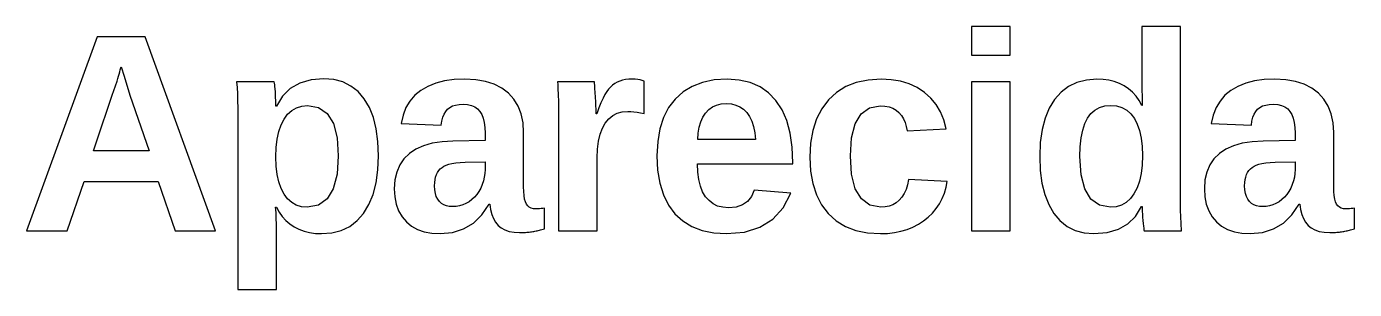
# Model space of a CAD drawing. Header units: metres. Extents: x 19 to 251, y 33 to 186.
# Drawn here: x 19.03 to 58.34, y 119.9 to 127.67 of the extents above; entities that cross this region are included whole.
import ezdxf

# ---------------------------------------------------------------- set-up
doc = ezdxf.new("R2010")
doc.units = ezdxf.units.M

msp = doc.modelspace()

# ---------------------------------------------------------------- linework, layer by layer
for p, q in [((21.1234, 127.366), (19.032, 121.633)), ((22.5393, 127.366), (21.1234, 127.366)), ((24.6225, 121.633), (22.5393, 127.366)), ((48.1426, 127.672), (46.9993, 127.672)), ((46.9993, 127.672), (46.9993, 126.829)), ((48.1426, 126.829), (48.1426, 127.672)), ((53.1866, 127.672), (52.0433, 127.672)), ((52.0433, 127.672), (52.0433, 126.064)), ((53.1866, 122.594), (53.1866, 127.672)), ((46.9993, 126.829), (48.1426, 126.829)), ((21.7314, 126.134), (21.7522, 126.204)), ((21.7522, 126.204), (21.7718, 126.27)), ((21.7718, 126.27), (21.79, 126.334)), ((21.79, 126.334), (21.807, 126.394)), ((21.807, 126.394), (21.8313, 126.483)), ((21.8313, 126.483), (21.9168, 126.203)), ((21.9168, 126.203), (22.0917, 125.649)), ((21.57, 125.641), (21.6631, 125.918)), ((21.6631, 125.918), (21.7093, 126.06)), ((21.7093, 126.06), (21.7314, 126.134)), ((26.3616, 126.036), (25.2509, 126.036)), ((25.2509, 126.036), (25.2626, 125.87)), ((25.2626, 125.87), (25.2717, 125.686)), ((26.3695, 126.001), (26.3616, 126.036)), ((26.3769, 125.955), (26.3695, 126.001)), ((26.3839, 125.897), (26.3769, 125.955)), ((26.3903, 125.828), (26.3839, 125.897)), ((26.3962, 125.747), (26.3903, 125.828)), ((26.8375, 125.838), (26.6067, 125.611)), ((27.1191, 126), (26.8375, 125.838)), ((27.4514, 126.097), (27.1191, 126)), ((27.8345, 126.129), (27.4514, 126.097)), ((28.1283, 126.106), (27.8345, 126.129)), ((28.3943, 126.035), (28.1283, 126.106)), ((28.6328, 125.916), (28.3943, 126.035)), ((28.8435, 125.751), (28.6328, 125.916)), ((30.704, 125.786), (30.5275, 125.641)), ((30.9091, 125.905), (30.704, 125.786)), ((31.1421, 125.998), (30.9091, 125.905)), ((31.4029, 126.064), (31.1421, 125.998)), ((31.6916, 126.104), (31.4029, 126.064)), ((32.008, 126.117), (31.6916, 126.104)), ((32.3264, 126.101), (32.008, 126.117)), ((32.6141, 126.051), (32.3264, 126.101)), ((32.8713, 125.969), (32.6141, 126.051)), ((33.0978, 125.854), (32.8713, 125.969)), ((33.2938, 125.706), (33.0978, 125.854)), ((35.8382, 126.036), (34.7478, 126.036)), ((34.7478, 126.036), (34.7526, 125.959)), ((34.7526, 125.959), (34.7573, 125.877)), ((34.7573, 125.877), (34.7617, 125.792)), ((34.7617, 125.792), (34.766, 125.701)), ((35.8435, 125.995), (35.8382, 126.036)), ((35.8493, 125.929), (35.8435, 125.995)), ((35.8558, 125.84), (35.8493, 125.929)), ((35.863, 125.727), (35.8558, 125.84)), ((36.2585, 125.821), (36.2045, 125.749)), ((36.3164, 125.885), (36.2585, 125.821)), ((36.3783, 125.941), (36.3164, 125.885)), ((36.444, 125.989), (36.3783, 125.941)), ((36.5137, 126.03), (36.444, 125.989)), ((36.5889, 126.063), (36.5137, 126.03)), ((36.6712, 126.088), (36.5889, 126.063)), ((36.7607, 126.107), (36.6712, 126.088)), ((36.8574, 126.118), (36.7607, 126.107)), ((36.9613, 126.121), (36.8574, 126.118)), ((37.0457, 126.119), (36.9613, 126.121)), ((37.1234, 126.112), (37.0457, 126.119)), ((37.1941, 126.099), (37.1234, 126.112)), ((37.2581, 126.082), (37.1941, 126.099)), ((37.3152, 126.06), (37.2581, 126.082)), ((37.3152, 125.104), (37.3152, 126.06)), ((38.7373, 125.906), (38.4667, 125.742)), ((39.0441, 126.023), (38.7373, 125.906)), ((39.387, 126.094), (39.0441, 126.023)), ((39.7661, 126.117), (39.387, 126.094)), ((40.1274, 126.092), (39.7661, 126.117)), ((40.4529, 126.017), (40.1274, 126.092)), ((40.7426, 125.891), (40.4529, 126.017)), ((40.9965, 125.715), (40.7426, 125.891)), ((43.2792, 125.898), (43.0043, 125.728)), ((43.5909, 126.02), (43.2792, 125.898)), ((43.9394, 126.093), (43.5909, 126.02)), ((44.3246, 126.117), (43.9394, 126.093)), ((44.6247, 126.102), (44.3246, 126.117)), ((44.9033, 126.055), (44.6247, 126.102)), ((45.1605, 125.977), (44.9033, 126.055)), ((45.3961, 125.867), (45.1605, 125.977)), ((45.6103, 125.727), (45.3961, 125.867)), ((48.1426, 126.036), (46.9993, 126.036)), ((46.9993, 126.036), (46.9993, 121.633)), ((48.1426, 121.633), (48.1426, 126.036)), ((49.8738, 125.903), (49.653, 125.736)), ((50.124, 126.022), (49.8738, 125.903)), ((50.4037, 126.093), (50.124, 126.022)), ((50.7128, 126.117), (50.4037, 126.093)), ((50.8949, 126.109), (50.7128, 126.117)), ((51.0667, 126.086), (50.8949, 126.109)), ((51.2282, 126.047), (51.0667, 126.086)), ((51.3795, 125.992), (51.2282, 126.047)), ((51.5205, 125.922), (51.3795, 125.992)), ((51.6501, 125.836), (51.5205, 125.922)), ((51.7672, 125.735), (51.6501, 125.836)), ((52.0433, 126.064), (52.0515, 125.34)), ((54.6809, 125.786), (54.5044, 125.641)), ((54.886, 125.905), (54.6809, 125.786)), ((55.119, 125.998), (54.886, 125.905)), ((55.3798, 126.064), (55.119, 125.998)), ((55.6685, 126.104), (55.3798, 126.064)), ((55.9849, 126.117), (55.6685, 126.104)), ((56.3033, 126.101), (55.9849, 126.117)), ((56.591, 126.051), (56.3033, 126.101)), ((56.8482, 125.969), (56.591, 126.051)), ((57.0747, 125.854), (56.8482, 125.969)), ((57.2707, 125.706), (57.0747, 125.854)), ((21.43, 125.229), (21.57, 125.641)), ((22.0917, 125.649), (22.6573, 124.002)), ((25.2717, 125.686), (25.2782, 125.484)), ((25.2782, 125.484), (25.2821, 125.262)), ((26.4013, 125.661), (26.3962, 125.747)), ((26.4053, 125.575), (26.4013, 125.661)), ((26.4081, 125.49), (26.4053, 125.575)), ((26.4099, 125.405), (26.4081, 125.49)), ((26.4104, 125.32), (26.4099, 125.405)), ((26.6067, 125.611), (26.4267, 125.32)), ((29.0266, 125.537), (28.8435, 125.751)), ((29.1789, 125.281), (29.0266, 125.537)), ((30.3805, 125.471), (30.2629, 125.276)), ((30.5275, 125.641), (30.3805, 125.471)), ((33.4564, 125.528), (33.2938, 125.706)), ((33.5828, 125.322), (33.4564, 125.528)), ((34.766, 125.701), (34.7702, 125.607)), ((34.7702, 125.607), (34.7738, 125.505)), ((34.7738, 125.505), (34.7767, 125.394)), ((34.7767, 125.394), (34.7787, 125.273)), ((35.8708, 125.59), (35.863, 125.727)), ((35.8781, 125.451), (35.8708, 125.59)), ((35.8838, 125.333), (35.8781, 125.451)), ((36.035, 125.423), (35.9727, 125.271)), ((36.0945, 125.554), (36.035, 125.423)), ((36.1509, 125.662), (36.0945, 125.554)), ((36.2045, 125.749), (36.1509, 125.662)), ((38.2322, 125.531), (38.0374, 125.277)), ((38.4667, 125.742), (38.2322, 125.531)), ((39.4572, 125.352), (39.5961, 125.386)), ((39.5961, 125.386), (39.7498, 125.397)), ((39.7498, 125.397), (39.895, 125.386)), ((39.895, 125.386), (40.0278, 125.354)), ((41.2146, 125.489), (40.9965, 125.715)), ((41.3948, 125.214), (41.2146, 125.489)), ((42.7662, 125.509), (42.5685, 125.246)), ((43.0043, 125.728), (42.7662, 125.509)), ((45.7986, 125.559), (45.6103, 125.727)), ((45.9566, 125.367), (45.7986, 125.559)), ((49.4617, 125.521), (49.3028, 125.263)), ((49.653, 125.736), (49.4617, 125.521)), ((51.8718, 125.619), (51.7672, 125.735)), ((51.9638, 125.487), (51.8718, 125.619)), ((52.0433, 125.34), (51.9638, 125.487)), ((54.3574, 125.471), (54.2398, 125.276)), ((54.5044, 125.641), (54.3574, 125.471)), ((57.4333, 125.528), (57.2707, 125.706)), ((57.5597, 125.322), (57.4333, 125.528)), ((21.2432, 124.683), (21.43, 125.229)), ((25.2821, 125.262), (25.2834, 125.023)), ((25.2834, 125.023), (25.2834, 119.904)), ((26.4267, 125.32), (26.4104, 125.32)), ((26.6525, 124.937), (26.7579, 125.081)), ((26.7579, 125.081), (26.8804, 125.192)), ((26.8804, 125.192), (27.0199, 125.272)), ((27.0199, 125.272), (27.1766, 125.32)), ((27.1766, 125.32), (27.3503, 125.336)), ((27.3503, 125.336), (27.677, 125.277)), ((27.677, 125.277), (27.931, 125.099)), ((27.931, 125.099), (28.1125, 124.803)), ((29.2974, 124.984), (29.1789, 125.281)), ((30.1748, 125.056), (30.1161, 124.811)), ((30.2629, 125.276), (30.1748, 125.056)), ((31.3274, 124.88), (31.3554, 124.991)), ((31.3554, 124.991), (31.3925, 125.086)), ((31.3925, 125.086), (31.4384, 125.167)), ((31.4384, 125.167), (31.4934, 125.232)), ((31.4934, 125.232), (31.5595, 125.284)), ((31.5595, 125.284), (31.6392, 125.325)), ((31.6392, 125.325), (31.7324, 125.354)), ((31.7324, 125.354), (31.8391, 125.371)), ((31.8391, 125.371), (31.9593, 125.377)), ((31.9593, 125.377), (32.0883, 125.368)), ((32.0883, 125.368), (32.2021, 125.343)), ((32.2021, 125.343), (32.3005, 125.301)), ((32.3005, 125.301), (32.3837, 125.243)), ((32.3837, 125.243), (32.4516, 125.167)), ((32.4516, 125.167), (32.5058, 125.075)), ((32.5058, 125.075), (32.5479, 124.964)), ((33.6731, 125.089), (33.5828, 125.322)), ((33.7273, 124.827), (33.6731, 125.089)), ((34.7787, 125.273), (34.78, 125.142)), ((34.78, 125.142), (34.7804, 125.002)), ((34.7804, 125.002), (34.7804, 121.633)), ((35.8879, 125.234), (35.8838, 125.333)), ((35.8903, 125.155), (35.8879, 125.234)), ((35.8912, 125.096), (35.8903, 125.155)), ((35.9074, 125.096), (35.8912, 125.096)), ((35.9727, 125.271), (35.9074, 125.096)), ((36.2645, 124.944), (36.3824, 125.041)), ((36.3824, 125.041), (36.5155, 125.11)), ((36.5155, 125.11), (36.6637, 125.151)), ((36.6637, 125.151), (36.827, 125.165)), ((36.827, 125.165), (36.9142, 125.163)), ((36.9142, 125.163), (37.0066, 125.155)), ((37.0066, 125.155), (37.1043, 125.143)), ((37.1043, 125.143), (37.2071, 125.126)), ((37.2071, 125.126), (37.3152, 125.104)), ((38.0374, 125.277), (37.8858, 124.982)), ((38.9881, 124.856), (39.0505, 124.995)), ((39.0505, 124.995), (39.1293, 125.116)), ((39.1293, 125.116), (39.2238, 125.217)), ((39.2238, 125.217), (39.3331, 125.296)), ((39.3331, 125.296), (39.4572, 125.352)), ((40.0278, 125.354), (40.1482, 125.301)), ((40.1482, 125.301), (40.2563, 125.227)), ((40.2563, 125.227), (40.352, 125.131)), ((40.352, 125.131), (40.4338, 125.013)), ((40.4338, 125.013), (40.5004, 124.875)), ((41.5349, 124.892), (41.3948, 125.214)), ((42.5685, 125.246), (42.4147, 124.945)), ((43.5585, 124.8), (43.7351, 125.096)), ((43.7351, 125.096), (43.9823, 125.273)), ((43.9823, 125.273), (44.3002, 125.332)), ((44.3002, 125.332), (44.4369, 125.324)), ((44.4369, 125.324), (44.5606, 125.3)), ((44.5606, 125.3), (44.6713, 125.26)), ((44.6713, 125.26), (44.7689, 125.203)), ((44.7689, 125.203), (44.8536, 125.131)), ((44.8536, 125.131), (44.9258, 125.045)), ((44.9258, 125.045), (44.9864, 124.948)), ((46.0844, 125.151), (45.9566, 125.367)), ((46.1819, 124.912), (46.0844, 125.151)), ((49.3028, 125.263), (49.1792, 124.965)), ((50.4362, 124.968), (50.5351, 125.102)), ((50.5351, 125.102), (50.653, 125.206)), ((50.653, 125.206), (50.7897, 125.281)), ((50.7897, 125.281), (50.9453, 125.325)), ((50.9453, 125.325), (51.1197, 125.34)), ((51.1197, 125.34), (51.2962, 125.325)), ((51.2962, 125.325), (51.4547, 125.279)), ((51.4547, 125.279), (51.595, 125.202)), ((51.595, 125.202), (51.7173, 125.094)), ((51.7173, 125.094), (51.8216, 124.956)), ((52.0515, 125.34), (52.0433, 125.34)), ((54.1517, 125.056), (54.093, 124.811)), ((54.2398, 125.276), (54.1517, 125.056)), ((55.3043, 124.88), (55.3323, 124.991)), ((55.3323, 124.991), (55.3694, 125.086)), ((55.3694, 125.086), (55.4153, 125.167)), ((55.4153, 125.167), (55.4703, 125.232)), ((55.4703, 125.232), (55.5364, 125.284)), ((55.5364, 125.284), (55.6161, 125.325)), ((55.6161, 125.325), (55.7093, 125.354)), ((55.7093, 125.354), (55.8159, 125.371)), ((55.8159, 125.371), (55.9362, 125.377)), ((55.9362, 125.377), (56.0652, 125.368)), ((56.0652, 125.368), (56.179, 125.343)), ((56.179, 125.343), (56.2774, 125.301)), ((56.2774, 125.301), (56.3606, 125.243)), ((56.3606, 125.243), (56.4285, 125.167)), ((56.4285, 125.167), (56.4827, 125.075)), ((56.4827, 125.075), (56.5248, 124.964)), ((57.65, 125.089), (57.5597, 125.322)), ((57.7042, 124.827), (57.65, 125.089)), ((21.0094, 124.002), (21.2432, 124.683)), ((26.4976, 124.568), (26.5654, 124.765)), ((26.5654, 124.765), (26.6525, 124.937)), ((28.1125, 124.803), (28.2213, 124.388)), ((29.3821, 124.648), (29.2974, 124.984)), ((29.4328, 124.271), (29.3821, 124.648)), ((30.1161, 124.811), (31.3083, 124.754)), ((31.3083, 124.754), (31.3274, 124.88)), ((32.5479, 124.964), (32.578, 124.836)), ((32.578, 124.836), (32.5961, 124.69)), ((32.5961, 124.69), (32.6021, 124.526)), ((33.7454, 124.539), (33.7273, 124.827)), ((36.0094, 124.489), (36.0761, 124.668)), ((36.0761, 124.668), (36.1618, 124.819)), ((36.1618, 124.819), (36.2645, 124.944)), ((37.7776, 124.647), (37.7127, 124.271)), ((37.8858, 124.982), (37.7776, 124.647)), ((38.9125, 124.524), (38.9421, 124.699)), ((38.9421, 124.699), (38.9881, 124.856)), ((40.5004, 124.875), (40.5517, 124.715)), ((40.5517, 124.715), (40.5877, 124.534)), ((41.635, 124.524), (41.5349, 124.892)), ((42.3049, 124.605), (42.239, 124.227)), ((42.4147, 124.945), (42.3049, 124.605)), ((43.4526, 124.387), (43.5585, 124.8)), ((44.9864, 124.948), (45.0352, 124.84)), ((45.0352, 124.84), (45.0723, 124.721)), ((45.0723, 124.721), (45.0976, 124.591)), ((45.0976, 124.591), (46.2491, 124.648)), ((46.2491, 124.648), (46.1819, 124.912)), ((49.0909, 124.626), (49.0379, 124.248)), ((49.1792, 124.965), (49.0909, 124.626)), ((50.2482, 124.38), (50.2929, 124.607)), ((50.2929, 124.607), (50.3556, 124.803)), ((50.3556, 124.803), (50.4362, 124.968)), ((51.8216, 124.956), (51.9072, 124.789)), ((51.9072, 124.789), (51.9739, 124.596)), ((51.9739, 124.596), (52.0215, 124.376)), ((54.093, 124.811), (55.2852, 124.754)), ((55.2852, 124.754), (55.3043, 124.88)), ((56.5248, 124.964), (56.5549, 124.836)), ((56.5549, 124.836), (56.573, 124.69)), ((56.573, 124.69), (56.579, 124.526)), ((57.7223, 124.539), (57.7042, 124.827)), ((26.4201, 124.096), (26.4492, 124.345)), ((26.4492, 124.345), (26.4976, 124.568)), ((28.2213, 124.388), (28.2576, 123.855)), ((29.4498, 123.855), (29.4328, 124.271)), ((31.0412, 124.224), (30.7828, 124.151)), ((31.3316, 124.269), (31.0412, 124.224)), ((31.6541, 124.286), (31.3316, 124.269)), ((32.6021, 124.303), (31.6541, 124.286)), ((32.6021, 124.526), (32.6021, 124.303)), ((33.7454, 122.935), (33.7454, 124.539)), ((35.9333, 124.052), (35.9618, 124.284)), ((35.9618, 124.284), (36.0094, 124.489)), ((37.7127, 124.271), (37.691, 123.855)), ((38.8994, 124.331), (38.9125, 124.524)), ((40.6084, 124.331), (38.8994, 124.331)), ((40.5877, 124.534), (40.6084, 124.331)), ((41.695, 124.109), (41.635, 124.524)), ((42.239, 124.227), (42.217, 123.81)), ((43.4173, 123.855), (43.4526, 124.387)), ((49.0379, 124.248), (49.0202, 123.831)), ((50.2213, 124.121), (50.2482, 124.38)), ((52.0215, 124.376), (52.0501, 124.131)), ((55.0181, 124.224), (54.7597, 124.151)), ((55.3085, 124.269), (55.0181, 124.224)), ((55.631, 124.286), (55.3085, 124.269)), ((56.579, 124.303), (55.631, 124.286)), ((56.579, 124.526), (56.579, 124.303)), ((57.7223, 122.935), (57.7223, 124.539)), ((22.6573, 124.002), (21.0094, 124.002)), ((26.4104, 123.822), (26.4201, 124.096)), ((26.4201, 123.551), (26.4104, 123.822)), ((28.2576, 123.855), (28.221, 123.307)), ((29.4321, 123.434), (29.4498, 123.855)), ((30.3622, 123.92), (30.2019, 123.764)), ((30.5565, 124.049), (30.3622, 123.92)), ((30.7828, 124.151), (30.5565, 124.049)), ((35.9237, 123.794), (35.9333, 124.052)), ((37.691, 123.855), (37.7124, 123.426)), ((41.715, 123.648), (41.695, 124.109)), ((42.217, 123.81), (42.2388, 123.403)), ((43.4532, 123.307), (43.4173, 123.855)), ((49.0202, 123.831), (49.037, 123.418)), ((50.2124, 123.831), (50.2213, 124.121)), ((50.2483, 123.292), (50.2124, 123.831)), ((52.0596, 123.859), (52.0497, 123.58)), ((52.0501, 124.131), (52.0596, 123.859)), ((54.3391, 123.92), (54.1788, 123.764)), ((54.5334, 124.049), (54.3391, 123.92)), ((54.7597, 124.151), (54.5334, 124.049)), ((26.4492, 123.305), (26.4201, 123.551)), ((29.3792, 123.053), (29.4321, 123.434)), ((30.0771, 123.582), (29.988, 123.373)), ((30.2019, 123.764), (30.0771, 123.582)), ((31.2345, 123.414), (31.279, 123.464)), ((31.279, 123.464), (31.3299, 123.507)), ((31.3299, 123.507), (31.3871, 123.545)), ((31.3871, 123.545), (31.4506, 123.576)), ((31.4506, 123.576), (31.5266, 123.603)), ((31.5266, 123.603), (31.6212, 123.624)), ((31.6212, 123.624), (31.7343, 123.642)), ((31.7343, 123.642), (31.866, 123.655)), ((31.866, 123.655), (32.0162, 123.664)), ((32.0162, 123.664), (32.6021, 123.672)), ((32.6021, 123.448), (32.597, 123.334)), ((32.6021, 123.672), (32.6021, 123.448)), ((35.9237, 121.633), (35.9237, 123.794)), ((37.7124, 123.426), (37.7763, 123.04)), ((38.9008, 123.37), (38.8913, 123.615)), ((38.8913, 123.615), (41.715, 123.615)), ((41.715, 123.615), (41.715, 123.648)), ((49.037, 123.418), (49.0873, 123.045)), ((52.0497, 123.58), (52.0199, 123.327)), ((54.054, 123.582), (53.9649, 123.373)), ((54.1788, 123.764), (54.054, 123.582)), ((55.2114, 123.414), (55.2559, 123.464)), ((55.2559, 123.464), (55.3068, 123.507)), ((55.3068, 123.507), (55.364, 123.545)), ((55.364, 123.545), (55.4275, 123.576)), ((55.4275, 123.576), (55.5035, 123.603)), ((55.5035, 123.603), (55.5981, 123.624)), ((55.5981, 123.624), (55.7112, 123.642)), ((55.7112, 123.642), (55.8429, 123.655)), ((55.8429, 123.655), (55.9931, 123.664)), ((55.9931, 123.664), (56.579, 123.672)), ((56.579, 123.448), (56.5739, 123.334)), ((56.579, 123.672), (56.579, 123.448)), ((20.2323, 121.633), (20.741, 123.098)), ((20.741, 123.098), (22.9258, 123.098)), ((22.9258, 123.098), (23.4345, 121.633)), ((26.4976, 123.084), (26.4492, 123.305)), ((26.5654, 122.89), (26.4976, 123.084)), ((28.221, 123.307), (28.1112, 122.881)), ((29.2908, 122.713), (29.3792, 123.053)), ((29.9346, 123.139), (29.9167, 122.879)), ((29.988, 123.373), (29.9346, 123.139)), ((31.1089, 122.968), (31.1124, 123.062)), ((31.1124, 123.062), (31.1229, 123.148)), ((31.1229, 123.148), (31.1404, 123.226)), ((31.1404, 123.226), (31.1649, 123.296)), ((31.1649, 123.296), (31.1964, 123.359)), ((31.1964, 123.359), (31.2345, 123.414)), ((32.5567, 123.113), (32.5214, 123.005)), ((32.5819, 123.222), (32.5567, 123.113)), ((32.597, 123.334), (32.5819, 123.222)), ((37.7763, 123.04), (37.8829, 122.697)), ((38.9294, 123.151), (38.9008, 123.37)), ((38.977, 122.957), (38.9294, 123.151)), ((42.2388, 123.403), (42.3042, 123.033)), ((42.3042, 123.033), (42.4133, 122.7)), ((43.5612, 122.881), (43.4532, 123.307)), ((45.1343, 123.151), (45.1065, 122.996)), ((46.2817, 123.098), (45.1343, 123.151)), ((46.2492, 122.922), (46.2817, 123.098)), ((49.0873, 123.045), (49.1711, 122.709)), ((50.3562, 122.872), (50.2483, 123.292)), ((51.9702, 123.101), (51.9007, 122.902)), ((52.0199, 123.327), (51.9702, 123.101)), ((53.9115, 123.139), (53.8936, 122.879)), ((53.9649, 123.373), (53.9115, 123.139)), ((55.0858, 122.968), (55.0893, 123.062)), ((55.0893, 123.062), (55.0998, 123.148)), ((55.0998, 123.148), (55.1173, 123.226)), ((55.1173, 123.226), (55.1418, 123.296)), ((55.1418, 123.296), (55.1732, 123.359)), ((55.1732, 123.359), (55.2114, 123.414)), ((56.5336, 123.113), (56.4983, 123.005)), ((56.5588, 123.222), (56.5336, 123.113)), ((56.5739, 123.334), (56.5588, 123.222)), ((26.6525, 122.722), (26.5654, 122.89)), ((26.7576, 122.582), (26.6525, 122.722)), ((28.1112, 122.881), (27.9281, 122.577)), ((29.1672, 122.412), (29.2908, 122.713)), ((29.9167, 122.879), (29.9311, 122.638)), ((29.9311, 122.638), (29.974, 122.419)), ((31.1147, 122.849), (31.1089, 122.968)), ((31.132, 122.743), (31.1147, 122.849)), ((31.1609, 122.65), (31.132, 122.743)), ((31.2013, 122.57), (31.1609, 122.65)), ((32.2902, 122.631), (32.213, 122.559)), ((32.3598, 122.712), (32.2902, 122.631)), ((32.4217, 122.802), (32.3598, 122.712)), ((32.476, 122.901), (32.4217, 122.802)), ((32.5214, 123.005), (32.476, 122.901)), ((33.7487, 122.797), (33.7454, 122.935)), ((33.7587, 122.676), (33.7487, 122.797)), ((33.7754, 122.574), (33.7587, 122.676)), ((37.8829, 122.697), (38.0322, 122.397)), ((39.0437, 122.788), (38.977, 122.957)), ((39.1293, 122.645), (39.0437, 122.788)), ((39.2326, 122.527), (39.1293, 122.645)), ((40.4903, 122.653), (40.3732, 122.506)), ((40.5717, 122.842), (40.4903, 122.653)), ((41.6499, 122.748), (40.5717, 122.842)), ((41.4242, 122.318), (41.6499, 122.748)), ((42.4133, 122.7), (42.5659, 122.405)), ((43.741, 122.577), (43.5612, 122.881)), ((45.0108, 122.735), (44.9429, 122.629)), ((45.0653, 122.858), (45.0108, 122.735)), ((45.1065, 122.996), (45.0653, 122.858)), ((46.136, 122.591), (46.2006, 122.753)), ((46.2006, 122.753), (46.2492, 122.922)), ((49.1711, 122.709), (49.2884, 122.411)), ((50.5361, 122.573), (50.3562, 122.872)), ((51.8114, 122.73), (51.704, 122.587)), ((51.9007, 122.902), (51.8114, 122.73)), ((53.8936, 122.879), (53.908, 122.638)), ((53.908, 122.638), (53.9509, 122.419)), ((55.0916, 122.849), (55.0858, 122.968)), ((55.1089, 122.743), (55.0916, 122.849)), ((55.1378, 122.65), (55.1089, 122.743)), ((55.1782, 122.57), (55.1378, 122.65)), ((56.2671, 122.631), (56.1899, 122.559)), ((56.3367, 122.712), (56.2671, 122.631)), ((56.3986, 122.802), (56.3367, 122.712)), ((56.4529, 122.901), (56.3986, 122.802)), ((56.4983, 123.005), (56.4529, 122.901)), ((57.7256, 122.797), (57.7223, 122.935)), ((57.7356, 122.676), (57.7256, 122.797)), ((57.7523, 122.574), (57.7356, 122.676)), ((26.4111, 122.265), (26.4023, 122.333)), ((26.4023, 122.333), (26.4267, 122.333)), ((26.418, 122.156), (26.4111, 122.265)), ((26.4267, 122.333), (26.5064, 122.189)), ((26.8791, 122.473), (26.7576, 122.582)), ((27.017, 122.396), (26.8791, 122.473)), ((27.1714, 122.349), (27.017, 122.396)), ((27.3422, 122.333), (27.1714, 122.349)), ((27.6717, 122.394), (27.3422, 122.333)), ((27.9281, 122.577), (27.6717, 122.394)), ((29.0083, 122.152), (29.1672, 122.412)), ((29.974, 122.419), (30.0456, 122.224)), ((31.2533, 122.502), (31.2013, 122.57)), ((31.3149, 122.447), (31.2533, 122.502)), ((31.3842, 122.405), (31.3149, 122.447)), ((31.4611, 122.374), (31.3842, 122.405)), ((31.5456, 122.356), (31.4611, 122.374)), ((31.6378, 122.35), (31.5456, 122.356)), ((31.7433, 122.355), (31.6378, 122.35)), ((31.8451, 122.373), (31.7433, 122.355)), ((31.9432, 122.402), (31.8451, 122.373)), ((32.0375, 122.443), (31.9432, 122.402)), ((32.1281, 122.496), (32.0375, 122.443)), ((32.213, 122.559), (32.1281, 122.496)), ((32.5085, 122.107), (32.7201, 122.419)), ((32.7201, 122.419), (32.7445, 122.419)), ((32.7445, 122.419), (32.7674, 122.262)), ((32.7674, 122.262), (32.8034, 122.122)), ((33.7988, 122.49), (33.7754, 122.574)), ((33.8288, 122.425), (33.7988, 122.49)), ((33.8667, 122.374), (33.8288, 122.425)), ((33.9135, 122.335), (33.8667, 122.374)), ((33.9692, 122.307), (33.9135, 122.335)), ((34.0339, 122.29), (33.9692, 122.307)), ((34.1076, 122.284), (34.0339, 122.29)), ((34.1593, 122.285), (34.1076, 122.284)), ((34.2104, 122.288), (34.1593, 122.285)), ((34.2609, 122.293), (34.2104, 122.288)), ((34.3107, 122.3), (34.2609, 122.293)), ((34.3598, 122.309), (34.3107, 122.3)), ((34.3598, 121.69), (34.3598, 122.309)), ((38.0322, 122.397), (38.224, 122.14)), ((39.352, 122.435), (39.2326, 122.527)), ((39.4875, 122.369), (39.352, 122.435)), ((39.6391, 122.33), (39.4875, 122.369)), ((39.8068, 122.317), (39.6391, 122.33)), ((40.0314, 122.338), (39.8068, 122.317)), ((40.2202, 122.401), (40.0314, 122.338)), ((40.3732, 122.506), (40.2202, 122.401)), ((41.1213, 121.983), (41.4242, 122.318)), ((42.5659, 122.405), (42.7622, 122.148)), ((43.9928, 122.394), (43.741, 122.577)), ((44.3165, 122.333), (43.9928, 122.394)), ((44.4424, 122.342), (44.3165, 122.333)), ((44.5599, 122.366), (44.4424, 122.342)), ((44.669, 122.407), (44.5599, 122.366)), ((44.7695, 122.465), (44.669, 122.407)), ((44.8617, 122.539), (44.7695, 122.465)), ((44.9429, 122.629), (44.8617, 122.539)), ((45.8467, 122.157), (45.9582, 122.293)), ((45.9582, 122.293), (46.0551, 122.438)), ((46.0551, 122.438), (46.136, 122.591)), ((49.2884, 122.411), (49.4393, 122.152)), ((50.7879, 122.393), (50.5361, 122.573)), ((51.1116, 122.333), (50.7879, 122.393)), ((51.2841, 122.349), (51.1116, 122.333)), ((51.4403, 122.397), (51.2841, 122.349)), ((51.5803, 122.476), (51.4403, 122.397)), ((51.704, 122.587), (51.5803, 122.476)), ((51.8604, 122.062), (52.0352, 122.35)), ((52.0352, 122.35), (52.0515, 122.35)), ((52.0515, 122.35), (52.0524, 122.281)), ((52.0524, 122.281), (52.0551, 122.206)), ((53.1879, 122.425), (53.1866, 122.594)), ((53.1918, 122.245), (53.1879, 122.425)), ((53.1983, 122.053), (53.1918, 122.245)), ((53.9509, 122.419), (54.0225, 122.224)), ((55.2302, 122.502), (55.1782, 122.57)), ((55.2918, 122.447), (55.2302, 122.502)), ((55.3611, 122.405), (55.2918, 122.447)), ((55.438, 122.374), (55.3611, 122.405)), ((55.5225, 122.356), (55.438, 122.374)), ((55.6147, 122.35), (55.5225, 122.356)), ((55.7202, 122.355), (55.6147, 122.35)), ((55.822, 122.373), (55.7202, 122.355)), ((55.9201, 122.402), (55.822, 122.373)), ((56.0144, 122.443), (55.9201, 122.402)), ((56.105, 122.496), (56.0144, 122.443)), ((56.1899, 122.559), (56.105, 122.496)), ((56.4854, 122.107), (56.697, 122.419)), ((56.697, 122.419), (56.7214, 122.419)), ((56.7214, 122.419), (56.7443, 122.262)), ((56.7443, 122.262), (56.7803, 122.122)), ((57.7757, 122.49), (57.7523, 122.574)), ((57.8057, 122.425), (57.7757, 122.49)), ((57.8436, 122.374), (57.8057, 122.425)), ((57.8904, 122.335), (57.8436, 122.374)), ((57.9461, 122.307), (57.8904, 122.335)), ((58.0108, 122.29), (57.9461, 122.307)), ((58.0845, 122.284), (58.0108, 122.29)), ((58.1362, 122.285), (58.0845, 122.284)), ((58.1873, 122.288), (58.1362, 122.285)), ((58.2378, 122.293), (58.1873, 122.288)), ((58.2876, 122.3), (58.2378, 122.293)), ((58.3367, 122.309), (58.2876, 122.3)), ((58.3367, 121.69), (58.3367, 122.309)), ((26.4228, 122.008), (26.418, 122.156)), ((26.4258, 121.82), (26.4228, 122.008)), ((26.5064, 122.189), (26.5989, 122.059)), ((26.5989, 122.059), (26.7043, 121.943)), ((26.7043, 121.943), (26.8225, 121.841)), ((28.5969, 121.768), (28.8172, 121.936)), ((28.8172, 121.936), (29.0083, 122.152)), ((30.0456, 122.224), (30.1459, 122.05)), ((30.1459, 122.05), (30.2747, 121.9)), ((30.2747, 121.9), (30.4292, 121.775)), ((31.9682, 121.691), (32.2579, 121.864)), ((32.2579, 121.864), (32.5085, 122.107)), ((32.8034, 122.122), (32.8527, 121.997)), ((32.8527, 121.997), (32.9151, 121.889)), ((32.9151, 121.889), (32.9907, 121.796)), ((38.224, 122.14), (38.4556, 121.928)), ((38.4556, 121.928), (38.724, 121.764)), ((40.7413, 121.744), (41.1213, 121.983)), ((42.7622, 122.148), (42.9985, 121.934)), ((42.9985, 121.934), (43.2713, 121.767)), ((45.4328, 121.829), (45.584, 121.926)), ((45.584, 121.926), (45.7219, 122.035)), ((45.7219, 122.035), (45.8467, 122.157)), ((49.4393, 122.152), (49.621, 121.936)), ((49.621, 121.936), (49.8306, 121.768)), ((51.6322, 121.839), (51.8604, 122.062)), ((52.0551, 122.206), (52.0595, 122.124)), ((52.0595, 122.124), (52.0658, 122.036)), ((52.0658, 122.036), (52.0739, 121.941)), ((52.0739, 121.941), (52.0826, 121.85)), ((52.0826, 121.85), (52.0908, 121.773)), ((53.2075, 121.849), (53.1983, 122.053)), ((53.2192, 121.633), (53.2075, 121.849)), ((54.0225, 122.224), (54.1228, 122.05)), ((54.1228, 122.05), (54.2516, 121.9)), ((54.2516, 121.9), (54.4061, 121.775)), ((55.9451, 121.691), (56.2348, 121.864)), ((56.2348, 121.864), (56.4854, 122.107)), ((56.7803, 122.122), (56.8296, 121.997)), ((56.8296, 121.997), (56.892, 121.889)), ((56.892, 121.889), (56.9676, 121.796)), ((19.032, 121.633), (20.2323, 121.633)), ((23.4345, 121.633), (24.6225, 121.633)), ((26.4267, 121.593), (26.4258, 121.82)), ((26.4267, 119.904), (26.4267, 121.593)), ((26.8225, 121.841), (26.9536, 121.753)), ((26.9536, 121.753), (27.0959, 121.681)), ((27.0959, 121.681), (27.2478, 121.625)), ((27.2478, 121.625), (27.4094, 121.584)), ((27.4094, 121.584), (27.5805, 121.56)), ((27.5805, 121.56), (27.7613, 121.552)), ((27.7613, 121.552), (28.0689, 121.576)), ((28.0689, 121.576), (28.3475, 121.648)), ((28.3475, 121.648), (28.5969, 121.768)), ((30.4292, 121.775), (30.6061, 121.677)), ((30.6061, 121.677), (30.8055, 121.608)), ((30.8055, 121.608), (31.0273, 121.566)), ((31.0273, 121.566), (31.2716, 121.552)), ((31.2716, 121.552), (31.6394, 121.587)), ((31.6394, 121.587), (31.9682, 121.691)), ((32.9907, 121.796), (33.0819, 121.72)), ((33.0819, 121.72), (33.1912, 121.661)), ((33.1912, 121.661), (33.3185, 121.619)), ((33.3185, 121.619), (33.464, 121.593)), ((33.464, 121.593), (33.6274, 121.585)), ((33.6274, 121.585), (33.675, 121.585)), ((33.675, 121.585), (33.7202, 121.586)), ((33.7202, 121.586), (33.7629, 121.588)), ((33.7629, 121.588), (33.8032, 121.59)), ((33.8032, 121.59), (33.841, 121.593)), ((33.841, 121.593), (33.8773, 121.596)), ((33.8773, 121.596), (33.9127, 121.6)), ((33.9127, 121.6), (33.9472, 121.604)), ((33.9472, 121.604), (33.981, 121.608)), ((33.981, 121.608), (34.014, 121.613)), ((34.014, 121.613), (34.0465, 121.618)), ((34.0465, 121.618), (34.079, 121.624)), ((34.079, 121.624), (34.1116, 121.631)), ((34.1116, 121.631), (34.1441, 121.638)), ((34.1441, 121.638), (34.1767, 121.646)), ((34.1767, 121.646), (34.2101, 121.654)), ((34.2101, 121.654), (34.2451, 121.663)), ((34.2451, 121.663), (34.2817, 121.672)), ((34.2817, 121.672), (34.3199, 121.681)), ((34.3199, 121.681), (34.3598, 121.69)), ((34.7804, 121.633), (35.9237, 121.633)), ((38.724, 121.764), (39.0292, 121.646)), ((39.0292, 121.646), (39.3711, 121.576)), ((39.3711, 121.576), (39.7498, 121.552)), ((39.7498, 121.552), (40.2841, 121.6)), ((40.2841, 121.6), (40.7413, 121.744)), ((43.2713, 121.767), (43.5805, 121.647)), ((43.5805, 121.647), (43.9262, 121.576)), ((43.9262, 121.576), (44.3083, 121.552)), ((44.3083, 121.552), (44.5173, 121.56)), ((44.5173, 121.56), (44.7178, 121.583)), ((44.7178, 121.583), (44.9098, 121.622)), ((44.9098, 121.622), (45.0934, 121.676)), ((45.0934, 121.676), (45.2685, 121.745)), ((45.2685, 121.745), (45.4328, 121.829)), ((46.9993, 121.633), (48.1426, 121.633)), ((49.8306, 121.768), (50.0682, 121.648)), ((50.0682, 121.648), (50.3338, 121.576)), ((50.3338, 121.576), (50.6274, 121.552)), ((50.6274, 121.552), (51.0157, 121.584)), ((51.0157, 121.584), (51.3506, 121.68)), ((51.3506, 121.68), (51.6322, 121.839)), ((52.0908, 121.773), (52.0985, 121.712)), ((52.0985, 121.712), (52.1057, 121.665)), ((52.1057, 121.665), (52.1125, 121.633)), ((52.1125, 121.633), (53.2192, 121.633)), ((54.4061, 121.775), (54.583, 121.677)), ((54.583, 121.677), (54.7824, 121.608)), ((54.7824, 121.608), (55.0042, 121.566)), ((55.0042, 121.566), (55.2485, 121.552)), ((55.2485, 121.552), (55.6163, 121.587)), ((55.6163, 121.587), (55.9451, 121.691)), ((56.9676, 121.796), (57.0588, 121.72)), ((57.0588, 121.72), (57.1681, 121.661)), ((57.1681, 121.661), (57.2954, 121.619)), ((57.2954, 121.619), (57.4409, 121.593)), ((57.4409, 121.593), (57.6043, 121.585)), ((57.6043, 121.585), (57.6519, 121.585)), ((57.6519, 121.585), (57.6971, 121.586)), ((57.6971, 121.586), (57.7398, 121.588)), ((57.7398, 121.588), (57.7801, 121.59)), ((57.7801, 121.59), (57.8179, 121.593)), ((57.8179, 121.593), (57.8542, 121.596)), ((57.8542, 121.596), (57.8896, 121.6)), ((57.8896, 121.6), (57.9241, 121.604)), ((57.9241, 121.604), (57.9579, 121.608)), ((57.9579, 121.608), (57.9909, 121.613)), ((57.9909, 121.613), (58.0234, 121.618)), ((58.0234, 121.618), (58.0559, 121.624)), ((58.0559, 121.624), (58.0885, 121.631)), ((58.0885, 121.631), (58.121, 121.638)), ((58.121, 121.638), (58.1536, 121.646)), ((58.1536, 121.646), (58.187, 121.654)), ((58.187, 121.654), (58.222, 121.663)), ((58.222, 121.663), (58.2586, 121.672)), ((58.2586, 121.672), (58.2968, 121.681)), ((58.2968, 121.681), (58.3367, 121.69)), ((25.2834, 119.904), (26.4267, 119.904))]:
    msp.add_line(p, q)

doc.saveas('drawing.dxf')
